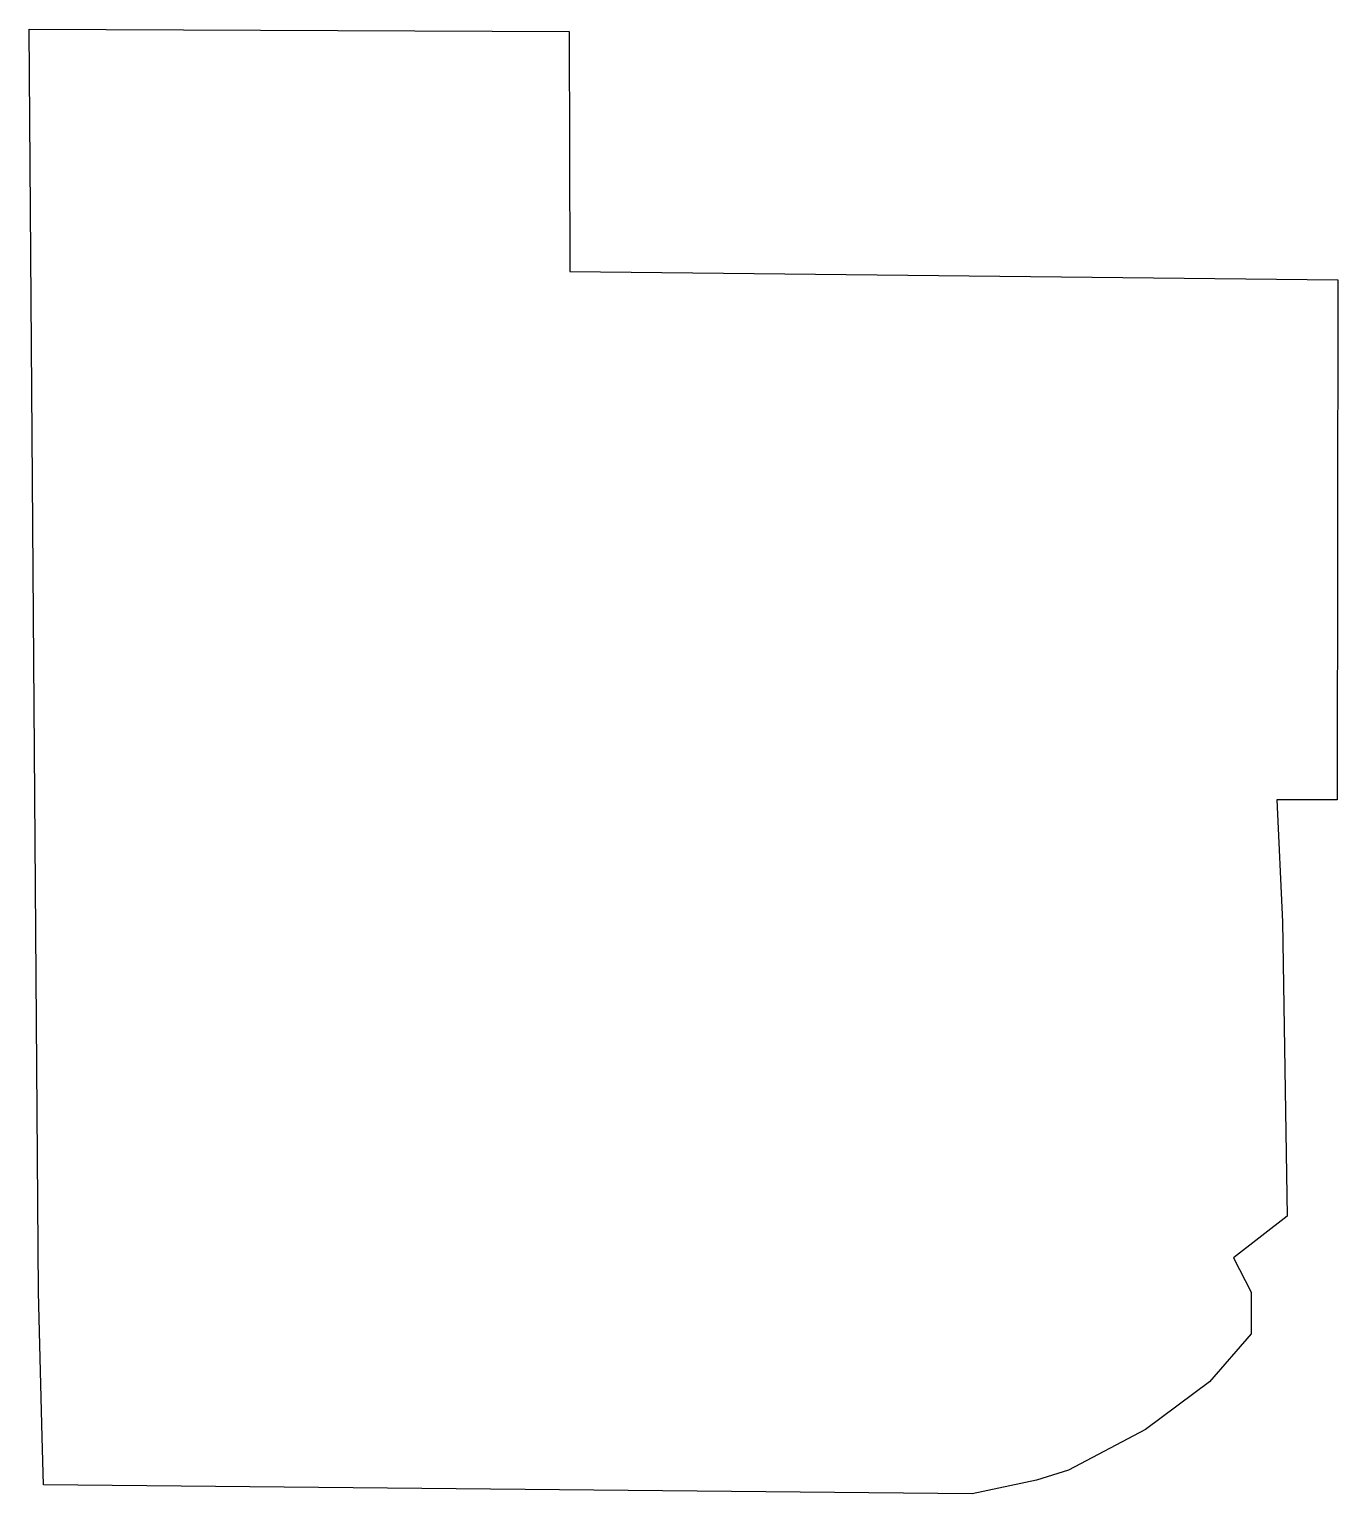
# Model space of a CAD drawing. Header units: inches. Extents: x 579858.7 to 579897, y 1339977.2 to 1340020.1.
import ezdxf

# ---------------------------------------------------------------- set-up
doc = ezdxf.new("R2010")
doc.units = ezdxf.units.IN
doc.header["$MEASUREMENT"] = 0

msp = doc.modelspace()

# ---------------------------------------------------------------- linework, layer by layer
at = {"color": 7, "ltscale": 0.5, "flags": 128}
msp.add_lwpolyline([(579896.99, 1340012.72), (579896.97, 1339997.49), (579895.21, 1339997.49), (579895.37, 1339993.91), (579895.51, 1339985.29), (579893.94, 1339984.07), (579894.45, 1339983.06), (579894.45, 1339981.84), (579893.23, 1339980.43), (579891.36, 1339979.04), (579889.1, 1339977.85), (579888.16, 1339977.55), (579886.274, 1339977.157), (579859.068, 1339977.42), (579859.03, 1339978.81), (579858.92, 1339983.06), (579858.65, 1340020.06), (579874.47, 1340020), (579874.49, 1340012.96)], close=True, dxfattribs=at)

doc.saveas('drawing.dxf')
